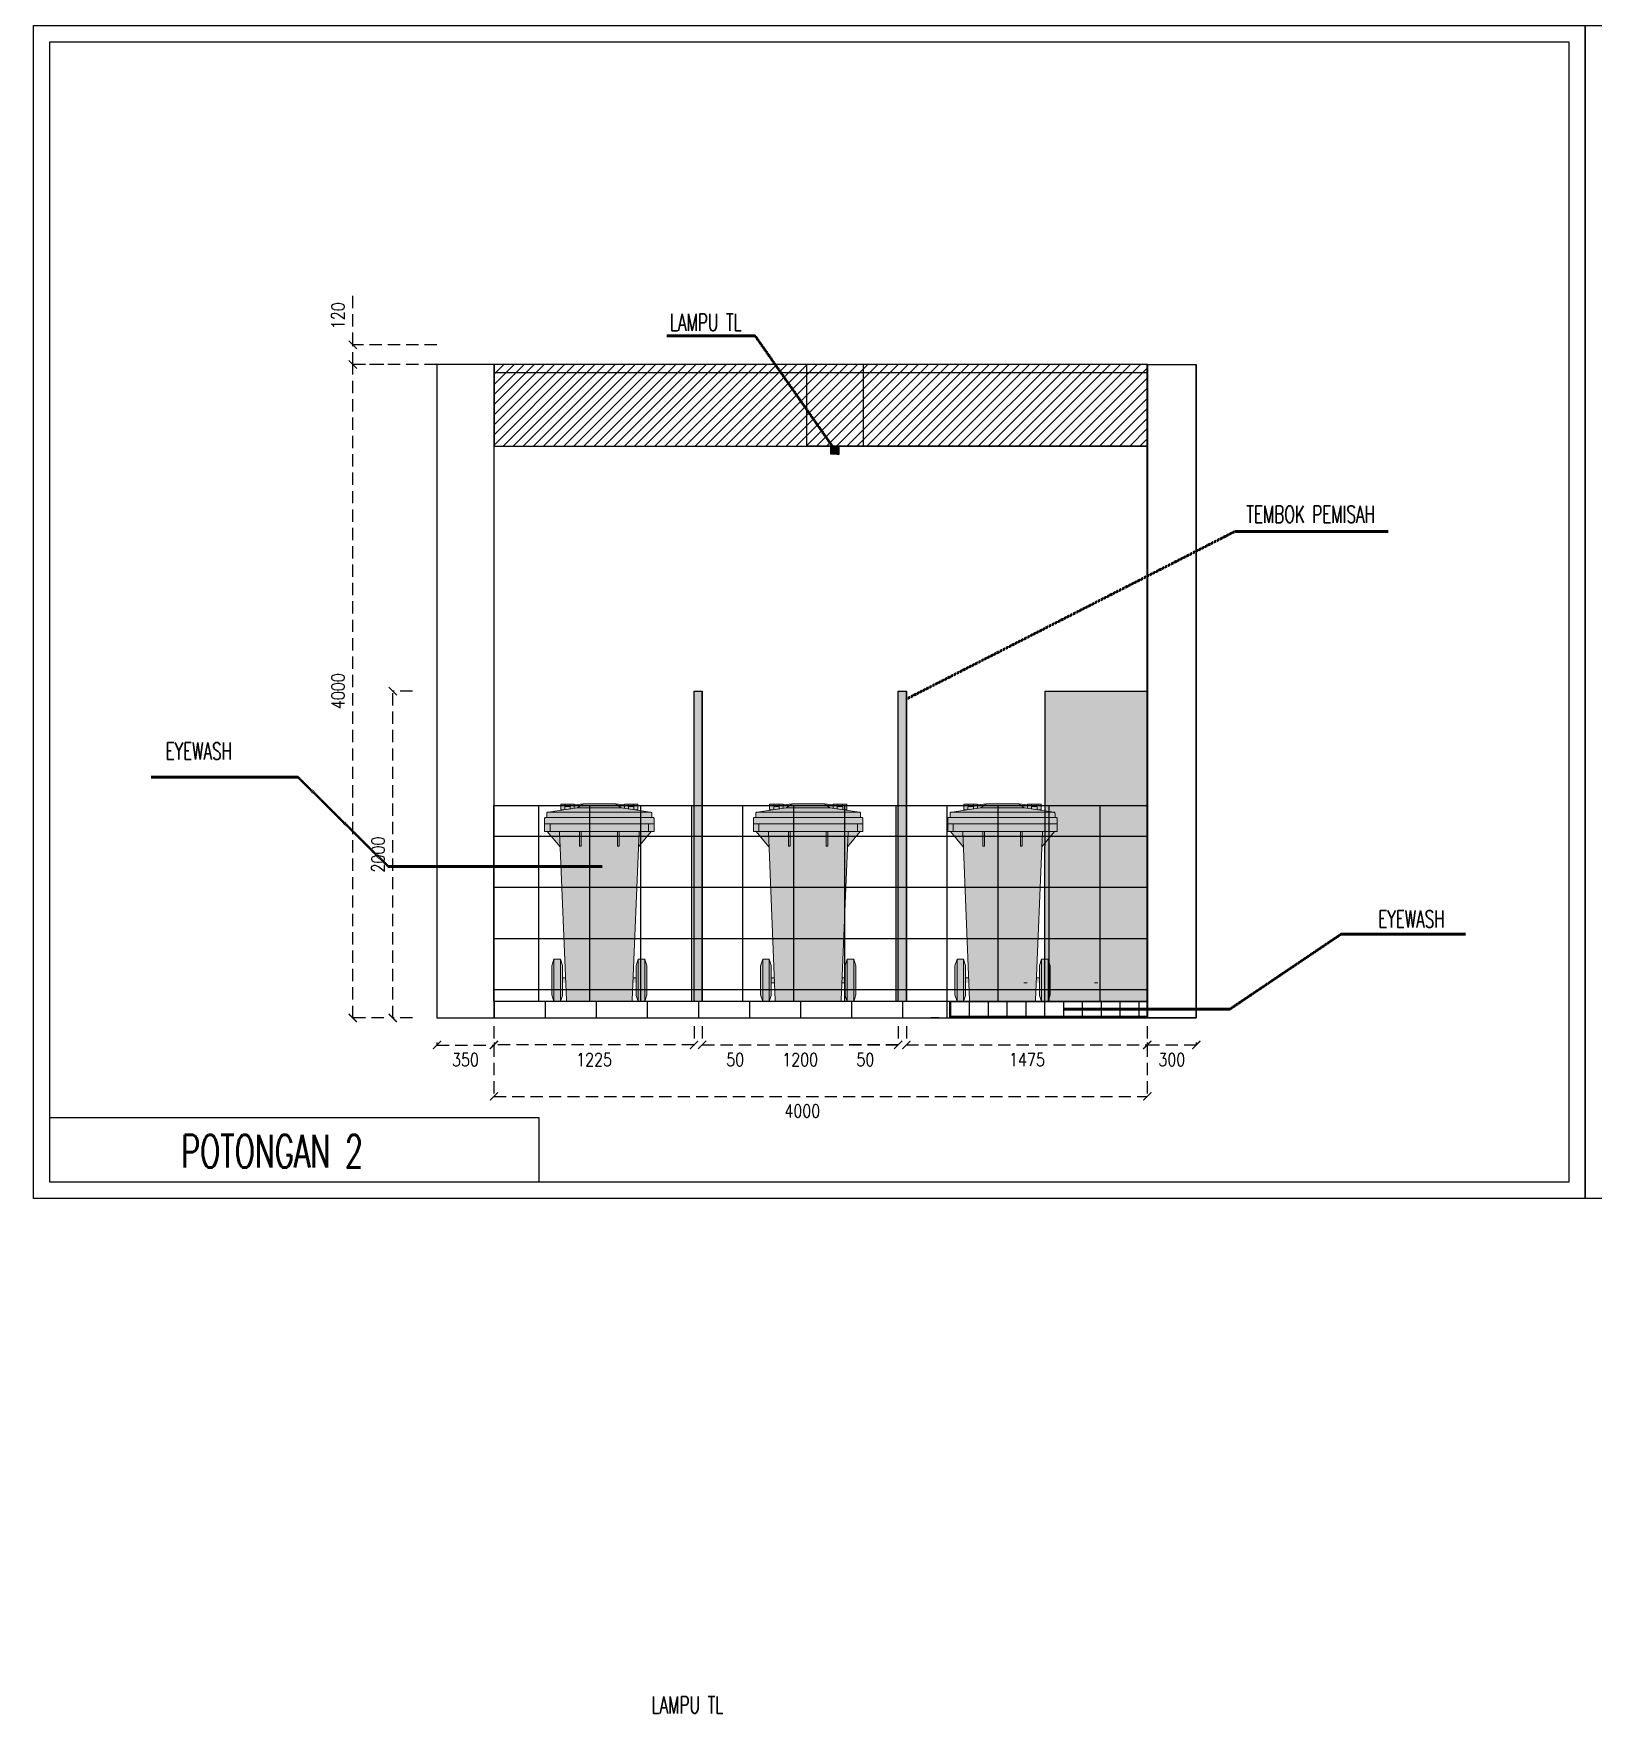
# Model space of a CAD drawing. Header units: inches. Extents: x -12025 to 97113, y -19657 to 37367.
# Drawn here: x 1262 to 10811, y -2008 to 8274 of the extents above; entities that cross this region are included whole.
import ezdxf
from ezdxf.enums import TextEntityAlignment as Align

# ---------------------------------------------------------------- set-up
doc = ezdxf.new("R2010")
doc.units = ezdxf.units.IN
doc.header["$MEASUREMENT"] = 0
doc.linetypes.add('( Hidden )', pattern=[0.375, 0.25, -0.125])
doc.layers.add('001_Dark_1 10', color=7, linetype='Continuous', lineweight=0)
doc.layers.add('Notes', color=50, linetype='( Hidden )', lineweight=60)
doc.layers.add('dwgmodels.com_hatch', color=250, linetype='Continuous')
doc.styles.add('dD-RS', font='romans.shx', dxfattribs={"width": 0.8})
doc.styles.get("Standard").update_dxf_attribs({"font": 'arial.ttf'})
doc.dimstyles.new('Dimm', dxfattribs={"dimtxt": 0.1205, "dimasz": 0.1775, "dimexe": 0.18, "dimexo": 0.0625, "dimgap": 0.09, "dimtad": 2, "dimdec": 0, "dimzin": 0, "dimdsep": 46, "dimtxsty": 'Standard', "dimblk": 'ARCHTICK', "dimcen": 0.09, "dimdle": 0.1, "dimclrd": 1, "dimclre": 1, "dimclrt": 1, "dimadec": 0, "dimazin": 0, "dimtfac": 1, "dimtdec": 0, "dimtofl": 0, "dimtmove": 0, "dimatfit": 3, "dimldrblk": 'DOT', "dimfxl": 1, "dimtolj": 1, "dimtzin": 0, "dimarcsym": 0})

# ---------------------------------------------------------------- blocks, each defined once
blk = doc.blocks.new('_ArchTick')
at = {"color": 0, "linetype": 'ByBlock', "const_width": 0.15}
blk.add_lwpolyline([(-0.5, -0.5), (0.5, 0.5)], dxfattribs=at)
blk = doc.blocks.new('*D7')
at = {"color": 1, "linetype": '( Hidden )', "lineweight": -2, "ltscale": 300, "transparency": 16777216}
for p, q in [((4080, 2199), (4080, 1769)), ((8080, 2199), (8080, 1769)), ((4080, 1769), (8080, 1769))]:
    blk.add_line(p, q, dxfattribs=at)
at = {"layer": 'Defpoints', "color": 0, "linetype": '( Hidden )', "ltscale": 300, "transparency": 16777216}
for p in [(4080, 2349), (8080, 2349), (8080, 1769)]:
    blk.add_point(p, dxfattribs=at)
at = {"color": 1, "linetype": '( Hidden )', "lineweight": -2, "ltscale": 300, "transparency": 16777216, "xscale": 50, "yscale": 50, "zscale": 50, "rotation": 180}
blk.add_blockref('_ArchTick', (4080, 1769), dxfattribs=at)
at = {"color": 1, "linetype": '( Hidden )', "lineweight": -2, "ltscale": 300, "transparency": 16777216, "xscale": 50, "yscale": 50, "zscale": 50}
blk.add_blockref('_ArchTick', (8080, 1769), dxfattribs=at)
at = {"color": 1, "linetype": '( Hidden )', "ltscale": 300, "transparency": 16777216, "insert": (5968, 1679), "char_height": 80, "attachment_point": 5, "style": 'dD-RS'}
blk.add_mtext('\\A1;4000', dxfattribs=at)
blk = doc.blocks.new('_Dot')
at = {"color": 0, "linetype": 'ByBlock', "lineweight": -2}
blk.add_line((-0.5, 0), (-1, 0), dxfattribs=at)
at = {"color": 0, "linetype": 'ByBlock', "const_width": 0.5}
blk.add_lwpolyline([(-0.25, 0, 1), (0.25, 0, 1)], format="xyb", close=True, dxfattribs=at)
blk = doc.blocks.new('*D8')
at = {"color": 1, "linetype": '( Hidden )', "lineweight": -2, "ltscale": 300, "transparency": 16777216}
for p, q in [((3731, 2099), (3731, 2083)), ((3731, 2083), (4081, 2083)), ((4081, 2099), (4081, 2083))]:
    blk.add_line(p, q, dxfattribs=at)
at = {"layer": 'Defpoints', "color": 0, "linetype": '( Hidden )', "ltscale": 300, "transparency": 16777216}
for p in [(3731, 2249), (4081, 2249), (4081, 2083)]:
    blk.add_point(p, dxfattribs=at)
at = {"color": 1, "linetype": '( Hidden )', "lineweight": -2, "ltscale": 300, "transparency": 16777216, "xscale": 50, "yscale": 50, "zscale": 50, "rotation": 180}
blk.add_blockref('_ArchTick', (3731, 2083), dxfattribs=at)
at = {"color": 1, "linetype": '( Hidden )', "lineweight": -2, "ltscale": 300, "transparency": 16777216, "xscale": 50, "yscale": 50, "zscale": 50}
blk.add_blockref('_ArchTick', (4081, 2083), dxfattribs=at)
at = {"color": 1, "linetype": '( Hidden )', "ltscale": 300, "transparency": 16777216, "insert": (3906, 1993), "char_height": 80, "attachment_point": 5, "style": 'dD-RS'}
blk.add_mtext('\\A1;350', dxfattribs=at)
blk = doc.blocks.new('*D9')
at = {"color": 1, "linetype": '( Hidden )', "lineweight": -2, "ltscale": 300, "transparency": 16777216}
for p, q in [((4080, 2199), (4080, 2083)), ((5305, 2199), (5305, 2083)), ((5305, 2084), (4080, 2084))]:
    blk.add_line(p, q, dxfattribs=at)
at = {"layer": 'Defpoints', "color": 0, "linetype": '( Hidden )', "ltscale": 300, "transparency": 16777216}
for p in [(4080, 2349), (5305, 2349), (4080, 2084)]:
    blk.add_point(p, dxfattribs=at)
at = {"color": 1, "linetype": '( Hidden )', "lineweight": -2, "ltscale": 300, "transparency": 16777216, "xscale": 50, "yscale": 50, "zscale": 50, "rotation": 180}
blk.add_blockref('_ArchTick', (4080, 2084), dxfattribs=at)
at = {"color": 1, "linetype": '( Hidden )', "lineweight": -2, "ltscale": 300, "transparency": 16777216, "xscale": 50, "yscale": 50, "zscale": 50}
blk.add_blockref('_ArchTick', (5305, 2084), dxfattribs=at)
at = {"color": 1, "linetype": '( Hidden )', "ltscale": 300, "transparency": 16777216, "insert": (4693, 1994), "char_height": 80, "attachment_point": 5, "style": 'dD-RS'}
blk.add_mtext('\\A1;1225', dxfattribs=at)
blk = doc.blocks.new('*D10')
at = {"color": 1, "linetype": '( Hidden )', "lineweight": -2, "ltscale": 300, "transparency": 16777216}
for p, q in [((5355, 2199), (5355, 2084)), ((6555, 2199), (6555, 2084)), ((5355, 2084), (6555, 2084))]:
    blk.add_line(p, q, dxfattribs=at)
at = {"layer": 'Defpoints', "color": 0, "linetype": '( Hidden )', "ltscale": 300, "transparency": 16777216}
for p in [(5355, 2349), (6555, 2349), (6555, 2084)]:
    blk.add_point(p, dxfattribs=at)
at = {"color": 1, "linetype": '( Hidden )', "lineweight": -2, "ltscale": 300, "transparency": 16777216, "xscale": 50, "yscale": 50, "zscale": 50, "rotation": 180}
blk.add_blockref('_ArchTick', (5355, 2084), dxfattribs=at)
at = {"color": 1, "linetype": '( Hidden )', "lineweight": -2, "ltscale": 300, "transparency": 16777216, "xscale": 50, "yscale": 50, "zscale": 50}
blk.add_blockref('_ArchTick', (6555, 2084), dxfattribs=at)
at = {"color": 1, "linetype": '( Hidden )', "ltscale": 300, "transparency": 16777216, "insert": (5955, 1994), "char_height": 80, "attachment_point": 5, "style": 'dD-RS'}
blk.add_mtext('\\A1;1200', dxfattribs=at)
blk = doc.blocks.new('*D11')
at = {"color": 1, "linetype": '( Hidden )', "lineweight": -2, "ltscale": 300, "transparency": 16777216}
for p, q in [((5305, 2199), (5305, 2084)), ((5355, 2199), (5355, 2084)), ((5305, 2084), (5255, 2084)), ((5355, 2084), (5659, 2084))]:
    blk.add_line(p, q, dxfattribs=at)
at = {"layer": 'Defpoints', "color": 0, "linetype": '( Hidden )', "ltscale": 300, "transparency": 16777216}
for p in [(5305, 2349), (5355, 2349), (5355, 2084)]:
    blk.add_point(p, dxfattribs=at)
at = {"color": 1, "linetype": '( Hidden )', "lineweight": -2, "ltscale": 300, "transparency": 16777216, "xscale": 50, "yscale": 50, "zscale": 50}
blk.add_blockref('_ArchTick', (5305, 2084), dxfattribs=at)
at = {"color": 1, "linetype": '( Hidden )', "lineweight": -2, "ltscale": 300, "transparency": 16777216, "xscale": 50, "yscale": 50, "zscale": 50, "rotation": 180}
blk.add_blockref('_ArchTick', (5355, 2084), dxfattribs=at)
at = {"color": 1, "linetype": '( Hidden )', "ltscale": 300, "transparency": 16777216, "insert": (5557, 1994), "char_height": 80, "attachment_point": 5, "style": 'dD-RS'}
blk.add_mtext('\\A1;50', dxfattribs=at)
blk = doc.blocks.new('*D12')
at = {"color": 1, "linetype": '( Hidden )', "lineweight": -2, "ltscale": 300, "transparency": 16777216}
for p, q in [((6555, 2199), (6555, 2084)), ((6605, 2199), (6605, 2084)), ((6555, 2084), (6252, 2084)), ((6605, 2084), (6655, 2084))]:
    blk.add_line(p, q, dxfattribs=at)
at = {"layer": 'Defpoints', "color": 0, "linetype": '( Hidden )', "ltscale": 300, "transparency": 16777216}
for p in [(6555, 2349), (6605, 2349), (6555, 2084)]:
    blk.add_point(p, dxfattribs=at)
at = {"color": 1, "linetype": '( Hidden )', "lineweight": -2, "ltscale": 300, "transparency": 16777216, "xscale": 50, "yscale": 50, "zscale": 50}
blk.add_blockref('_ArchTick', (6555, 2084), dxfattribs=at)
at = {"color": 1, "linetype": '( Hidden )', "lineweight": -2, "ltscale": 300, "transparency": 16777216, "xscale": 50, "yscale": 50, "zscale": 50, "rotation": 180}
blk.add_blockref('_ArchTick', (6605, 2084), dxfattribs=at)
at = {"color": 1, "linetype": '( Hidden )', "ltscale": 300, "transparency": 16777216, "insert": (6354, 1994), "char_height": 80, "attachment_point": 5, "style": 'dD-RS'}
blk.add_mtext('\\A1;50', dxfattribs=at)
blk = doc.blocks.new('*D13')
at = {"color": 1, "linetype": '( Hidden )', "lineweight": -2, "ltscale": 300, "transparency": 16777216}
for p, q in [((6605, 2199), (6605, 2084)), ((8080, 2199), (8080, 2084)), ((6605, 2084), (8080, 2084))]:
    blk.add_line(p, q, dxfattribs=at)
at = {"layer": 'Defpoints', "color": 0, "linetype": '( Hidden )', "ltscale": 300, "transparency": 16777216}
for p in [(6605, 2349), (8080, 2349), (8080, 2084)]:
    blk.add_point(p, dxfattribs=at)
at = {"color": 1, "linetype": '( Hidden )', "lineweight": -2, "ltscale": 300, "transparency": 16777216, "xscale": 50, "yscale": 50, "zscale": 50, "rotation": 180}
blk.add_blockref('_ArchTick', (6605, 2084), dxfattribs=at)
at = {"color": 1, "linetype": '( Hidden )', "lineweight": -2, "ltscale": 300, "transparency": 16777216, "xscale": 50, "yscale": 50, "zscale": 50}
blk.add_blockref('_ArchTick', (8080, 2084), dxfattribs=at)
at = {"color": 1, "linetype": '( Hidden )', "ltscale": 300, "transparency": 16777216, "insert": (7343, 1994), "char_height": 80, "attachment_point": 5, "style": 'dD-RS'}
blk.add_mtext('\\A1;1475', dxfattribs=at)
blk = doc.blocks.new('*D14')
at = {"color": 1, "linetype": '( Hidden )', "lineweight": -2, "ltscale": 300, "transparency": 16777216}
for p, q in [((8080, 2099), (8080, 2084)), ((8080, 2084), (8380, 2084)), ((8380, 2099), (8380, 2084))]:
    blk.add_line(p, q, dxfattribs=at)
at = {"layer": 'Defpoints', "color": 0, "linetype": '( Hidden )', "ltscale": 300, "transparency": 16777216}
for p in [(8080, 2249), (8380, 2249), (8380, 2084)]:
    blk.add_point(p, dxfattribs=at)
at = {"color": 1, "linetype": '( Hidden )', "lineweight": -2, "ltscale": 300, "transparency": 16777216, "xscale": 50, "yscale": 50, "zscale": 50, "rotation": 180}
blk.add_blockref('_ArchTick', (8080, 2084), dxfattribs=at)
at = {"color": 1, "linetype": '( Hidden )', "lineweight": -2, "ltscale": 300, "transparency": 16777216, "xscale": 50, "yscale": 50, "zscale": 50}
blk.add_blockref('_ArchTick', (8380, 2084), dxfattribs=at)
at = {"color": 1, "linetype": '( Hidden )', "ltscale": 300, "transparency": 16777216, "insert": (8230, 1994), "char_height": 80, "attachment_point": 5, "style": 'dD-RS'}
blk.add_mtext('\\A1;300', dxfattribs=at)
blk = doc.blocks.new('*D15')
at = {"color": 1, "linetype": '( Hidden )', "lineweight": -2, "ltscale": 300, "transparency": 16777216}
for p, q in [((3406, 6249), (3216, 6249)), ((3216, 2249), (3216, 6249)), ((3406, 2249), (3216, 2249))]:
    blk.add_line(p, q, dxfattribs=at)
at = {"layer": 'Defpoints', "color": 0, "linetype": '( Hidden )', "ltscale": 300, "transparency": 16777216}
for p in [(3216, 6249), (3556, 6249), (3556, 2249)]:
    blk.add_point(p, dxfattribs=at)
at = {"color": 1, "linetype": '( Hidden )', "lineweight": -2, "ltscale": 300, "transparency": 16777216, "xscale": 50, "yscale": 50, "zscale": 50}
for p, rotation in [((3216, 6249), 90), ((3216, 2249), 270)]:
    blk.add_blockref('_ArchTick', p, dxfattribs=dict(at, rotation=rotation))
at = {"color": 1, "linetype": '( Hidden )', "ltscale": 300, "transparency": 16777216, "insert": (3126, 4249), "char_height": 80, "attachment_point": 5, "rotation": 90, "style": 'dD-RS'}
blk.add_mtext('\\A1;4000', dxfattribs=at)
blk = doc.blocks.new('*D60')
at = {"color": 1, "linetype": '( Hidden )', "lineweight": -2, "ltscale": 300, "transparency": 16777216}
for p, q in [((3216, 6369), (3216, 6675)), ((3731, 6369), (3216, 6369)), ((3216, 6249), (3216, 6369)), ((3731, 6249), (3216, 6249))]:
    blk.add_line(p, q, dxfattribs=at)
at = {"layer": 'Defpoints', "color": 0, "linetype": '( Hidden )', "ltscale": 300, "transparency": 16777216}
for p in [(3216, 6369), (3731, 6369), (3731, 6249)]:
    blk.add_point(p, dxfattribs=at)
at = {"color": 1, "linetype": '( Hidden )', "lineweight": -2, "ltscale": 300, "transparency": 16777216, "xscale": 50, "yscale": 50, "zscale": 50}
for p, rotation in [((3216, 6369), 90), ((3216, 6249), 270)]:
    blk.add_blockref('_ArchTick', p, dxfattribs=dict(at, rotation=rotation))
at = {"color": 1, "linetype": '( Hidden )', "ltscale": 300, "transparency": 16777216, "insert": (3126, 6547), "char_height": 80, "attachment_point": 5, "rotation": 90, "style": 'dD-RS'}
blk.add_mtext('\\A1;120', dxfattribs=at)
blk = doc.blocks.new('*D61')
at = {"color": 1, "linetype": '( Hidden )', "lineweight": -2, "ltscale": 300, "transparency": 16777216}
for p, q in [((3581, 4249), (3461, 4249)), ((3461, 2249), (3461, 4249)), ((3581, 2249), (3461, 2249))]:
    blk.add_line(p, q, dxfattribs=at)
at = {"layer": 'Defpoints', "color": 0, "linetype": '( Hidden )', "ltscale": 300, "transparency": 16777216}
for p in [(3461, 4249), (3731, 4249), (3731, 2249)]:
    blk.add_point(p, dxfattribs=at)
at = {"color": 1, "linetype": '( Hidden )', "lineweight": -2, "ltscale": 300, "transparency": 16777216, "xscale": 50, "yscale": 50, "zscale": 50}
for p, rotation in [((3461, 4249), 90), ((3461, 2249), 270)]:
    blk.add_blockref('_ArchTick', p, dxfattribs=dict(at, rotation=rotation))
at = {"color": 1, "linetype": '( Hidden )', "ltscale": 300, "transparency": 16777216, "insert": (3371, 3249), "char_height": 80, "attachment_point": 5, "rotation": 90, "style": 'dD-RS'}
blk.add_mtext('\\A1;2000', dxfattribs=at)

msp = doc.modelspace()

# ---------------------------------------------------------------- hatches: boundary and pattern name
at = {"transparency": 33554531}
h = msp.add_hatch(dxfattribs=at)
h.set_pattern_fill('ANSI31', color=256, scale=350)
h.set_pattern_definition([(45, (-10859.007, 15750.358), (-30.93592, 30.93592), [])])
h.paths.add_polyline_path([(4080.8, 5749.3), (8080.8, 5749.3), (8080.8, 6249.3), (4080.8, 6249.3)])
at = {"true_color": 0x939598}
h = msp.add_hatch(dxfattribs=at)
h.set_pattern_fill('ANSI31', color=252)
h.set_pattern_definition([(45, (-24930.48999, 10859.09693), (-0.08838834765, 0.08838834765), [])])
h.paths.add_polyline_path([(6143, 5699.4), (6193, 5699.4), (6193, 5749.4), (6143, 5749.4)])
at = {"transparency": 33554687}
h = msp.add_hatch(color=256, dxfattribs=at)
h.dxf.hatch_style = 1
h.paths.add_polyline_path([(5305.3, 4249.3), (5355.3, 4249.3), (5355.3, 2349.3), (5305.3, 2349.3)])
h = msp.add_hatch(color=256, dxfattribs=at)
h.dxf.hatch_style = 1
h.paths.add_polyline_path([(6555.3, 4249.3), (6605.3, 4249.3), (6605.3, 2349.3), (6555.3, 2349.3)])
h = msp.add_hatch(color=256, dxfattribs=at)
h.dxf.hatch_style = 1
edge = h.paths.add_edge_path()
edge.add_line((7455.2, 4249.3), (8080.1, 4249.3))
edge.add_line((8080.1, 4249.3), (8080.1, 2349.3))
edge.add_line((8080.1, 2349.3), (7456.2, 2349.3))
edge.add_line((7456.2, 2349.3), (7455.2, 3322.3))
edge.add_line((7455.2, 3322.3), (7512, 3389.7))
edge.add_line((7512, 3389.7), (7528.6, 3389.7))
edge.add_line((7528.6, 3389.7), (7528.6, 3437))
edge.add_line((7528.6, 3437), (7528.6, 3469.1))
edge.add_arc((7522.2, 3469.1), 6.34, 0, 90)
edge.add_line((7522.2, 3475.5), (7514.9, 3475.5))
edge.add_line((7514.9, 3475.5), (7514.9, 3500.5))
edge.add_arc((7507, 3500.5), 7.93, 0, 73.8631)
edge.add_line((7509.2, 3508.1), (7455.2, 3515.8))
edge.add_line((7455.2, 3515.8), (7455.2, 4249.3))
h = msp.add_hatch(dxfattribs=at)
h.set_pattern_fill('ANSI37', color=256, scale=2500, angle=45)
h.set_pattern_definition([(90, (-15645.95, 9610.77), (-312.5, 0), []), (180, (-15645.95, 9610.77), (-3e-14, -312.5), [])])
h.paths.add_polyline_path([(4080.1, 3549.3), (4080.1, 2349.3), (8080.1, 2349.3), (8080.1, 3549.3)])
h = msp.add_hatch(color=256)
h.dxf.hatch_style = 1
h.paths.add_polyline_path([(7455.2, 3437), (7528.6, 3437), (7528.6, 3389.7), (7455.2, 3389.7)])
h.paths.add_polyline_path([(7455.2, 3389.7), (7512, 3389.7), (7455.2, 3322.3)])
h.paths.add_polyline_path([(7455.2, 3475.5), (7514.9, 3475.5), (7522.2, 3475.5, -0.4142136), (7528.6, 3469.1), (7528.6, 3437), (7455.2, 3437)])
h.paths.add_polyline_path([(7455.2, 3508.4), (7507, 3508.4, -0.4142136), (7514.9, 3500.5), (7514.9, 3475.5), (7455.2, 3475.5)])
h.paths.add_polyline_path([(7455.2, 3515.8), (7507, 3508.4), (7455.2, 3508.4)])
h = msp.add_hatch(dxfattribs=at)
h.set_pattern_fill('ANSI37', color=256, scale=2500, angle=45)
h.set_pattern_definition([(90, (-23104.05, 5372.4), (-312.5, 0), []), (180, (-23104.05, 5372.4), (-3e-14, -312.5), [])])
h.paths.add_polyline_path([(6855.1, 2349.3), (6855.1, 2249.3), (4080.8, 2249.3), (4080.8, 2349.3)])
at = {"true_color": 0x939598}
h = msp.add_hatch(dxfattribs=at)
h.set_pattern_fill('ANSI37', color=252, scale=922.470377, angle=135)
h.set_pattern_definition([(180, (-23104.05, 5372.41), (-7e-15, -115.3088), []), (270, (-23104.05, 5372.41), (115.3088, -1e-14), [])])
h.paths.add_polyline_path([(8080.1, 2349.3), (8080.1, 2249.3), (6870.9, 2249.3), (6870.9, 2349.3)])
at = {"layer": 'dwgmodels.com_hatch'}
h = msp.add_hatch(color=82, dxfattribs=at)
h.dxf.hatch_style = 1
edge = h.paths.add_edge_path()
edge.add_line((4927.1, 2356.9), (4965.5, 3296.9))
edge.add_line((4965.5, 3296.9), (5043.6, 3389.7))
edge.add_line((5043.6, 3389.7), (5060.2, 3389.7))
edge.add_line((5060.2, 3389.7), (5060.2, 3437))
edge.add_line((5060.2, 3437), (5060.2, 3469.1))
edge.add_arc((5053.8, 3469.1), 6.34, 0, 90)
edge.add_line((5053.8, 3475.5), (5046.5, 3475.5))
edge.add_line((5046.5, 3475.5), (5046.5, 3500.5))
edge.add_arc((5038.6, 3500.5), 7.93, 0, 90)
edge.add_line((5038.6, 3508.4), (4944.3, 3521.8))
edge.add_line((4944.3, 3521.8), (4961.9, 3521.8))
edge.add_line((4961.9, 3521.8), (4961.9, 3553.7))
edge.add_arc((4958, 3553.7), 3.97, 0, 90)
edge.add_line((4958, 3557.6), (4882.8, 3557.6))
edge.add_arc((4882.8, 3553.7), 3.97, 90, 180)
edge.add_line((4878.8, 3553.7), (4824.2, 3559.1))
edge.add_line((4824.2, 3559.1), (4725.3, 3559.1))
edge.add_line((4725.3, 3559.1), (4626.5, 3559.1))
edge.add_line((4626.5, 3559.1), (4571.8, 3553.7))
edge.add_arc((4567.9, 3553.7), 3.97, 0, 90)
edge.add_line((4567.9, 3557.6), (4492.7, 3557.6))
edge.add_arc((4492.7, 3553.7), 3.97, 90, 180)
edge.add_line((4488.7, 3553.7), (4488.7, 3521.8))
edge.add_line((4488.7, 3521.8), (4506.4, 3521.8))
edge.add_line((4506.4, 3521.8), (4412, 3508.4))
edge.add_arc((4412, 3500.5), 7.93, 90, 180)
edge.add_line((4404.1, 3500.5), (4404.1, 3475.5))
edge.add_line((4404.1, 3475.5), (4396.8, 3475.5))
edge.add_arc((4396.8, 3469.1), 6.34, 90, 180)
edge.add_line((4390.4, 3469.1), (4390.4, 3437))
edge.add_line((4390.4, 3437), (4390.4, 3389.7))
edge.add_line((4390.4, 3389.7), (4407, 3389.7))
edge.add_line((4407, 3389.7), (4485.2, 3296.9))
edge.add_line((4485.2, 3296.9), (4523.5, 2356.9))
edge.add_arc((4531.4, 2357.2), 7.93, 182.33478, 270)
edge.add_line((4531.4, 2349.3), (4725.3, 2349.3))
edge.add_line((4725.3, 2349.3), (4919.2, 2349.3))
edge.add_arc((4919.2, 2357.2), 7.93, 270, 357.66522)
h = msp.add_hatch(color=82, dxfattribs=at)
h.dxf.hatch_style = 1
edge = h.paths.add_edge_path()
edge.add_line((6205.9, 2356.9), (6244.2, 3296.9))
edge.add_line((6244.2, 3296.9), (6322.4, 3389.7))
edge.add_line((6322.4, 3389.7), (6338.9, 3389.7))
edge.add_line((6338.9, 3389.7), (6338.9, 3437))
edge.add_line((6338.9, 3437), (6338.9, 3469.1))
edge.add_arc((6332.6, 3469.1), 6.34, 0, 90)
edge.add_line((6332.6, 3475.5), (6325.2, 3475.5))
edge.add_line((6325.2, 3475.5), (6325.2, 3500.5))
edge.add_arc((6317.3, 3500.5), 7.93, 0, 90)
edge.add_line((6317.3, 3508.4), (6223, 3521.8))
edge.add_line((6223, 3521.8), (6240.7, 3521.8))
edge.add_line((6240.7, 3521.8), (6240.7, 3553.7))
edge.add_arc((6236.7, 3553.7), 3.97, 0, 90)
edge.add_line((6236.7, 3557.6), (6161.5, 3557.6))
edge.add_arc((6161.5, 3553.7), 3.97, 90, 180)
edge.add_line((6157.5, 3553.7), (6102.9, 3559.1))
edge.add_line((6102.9, 3559.1), (6004, 3559.1))
edge.add_line((6004, 3559.1), (5905.2, 3559.1))
edge.add_line((5905.2, 3559.1), (5850.5, 3553.7))
edge.add_arc((5846.6, 3553.7), 3.97, 0, 90)
edge.add_line((5846.6, 3557.6), (5771.4, 3557.6))
edge.add_arc((5771.4, 3553.7), 3.97, 90, 180)
edge.add_line((5767.4, 3553.7), (5767.4, 3521.8))
edge.add_line((5767.4, 3521.8), (5785.1, 3521.8))
edge.add_line((5785.1, 3521.8), (5690.8, 3508.4))
edge.add_arc((5690.8, 3500.5), 7.93, 90, 180)
edge.add_line((5682.8, 3500.5), (5682.8, 3475.5))
edge.add_line((5682.8, 3475.5), (5675.5, 3475.5))
edge.add_arc((5675.5, 3469.1), 6.34, 90, 180)
edge.add_line((5669.2, 3469.1), (5669.2, 3437))
edge.add_line((5669.2, 3437), (5669.2, 3389.7))
edge.add_line((5669.2, 3389.7), (5685.7, 3389.7))
edge.add_line((5685.7, 3389.7), (5763.9, 3296.9))
edge.add_line((5763.9, 3296.9), (5802.2, 2356.9))
edge.add_arc((5810.1, 2357.2), 7.93, 182.33478, 270)
edge.add_line((5810.1, 2349.3), (6004, 2349.3))
edge.add_line((6004, 2349.3), (6197.9, 2349.3))
edge.add_arc((6197.9, 2357.2), 7.93, 270, 357.66522)
h = msp.add_hatch(color=82, dxfattribs=at)
h.dxf.hatch_style = 1
edge = h.paths.add_edge_path()
edge.add_line((7455.2, 3515.8), (7455.2, 3322.3))
edge.add_line((7455.2, 3322.3), (7433.9, 3296.9))
edge.add_line((7433.9, 3296.9), (7395.5, 2356.9))
edge.add_arc((7387.6, 2357.2), 7.93, 270, 357.66522, ccw=False)
edge.add_line((7387.6, 2349.3), (6999.8, 2349.3))
edge.add_arc((6999.8, 2357.2), 7.93, 182.33478, 270, ccw=False)
edge.add_line((6991.9, 2356.9), (6953.6, 3296.9))
edge.add_line((6953.6, 3296.9), (6875.4, 3389.7))
edge.add_line((6875.4, 3389.7), (6858.8, 3389.7))
edge.add_line((6858.8, 3389.7), (6858.8, 3469.1))
edge.add_arc((6865.2, 3469.1), 6.34, 450, 540, ccw=False)
edge.add_line((6865.2, 3475.5), (6872.5, 3475.5))
edge.add_line((6872.5, 3475.5), (6872.5, 3500.5))
edge.add_arc((6880.4, 3500.5), 7.93, 90, 180, ccw=False)
edge.add_line((6880.4, 3508.4), (6974.8, 3521.8))
edge.add_line((6974.8, 3521.8), (6957.1, 3521.8))
edge.add_line((6957.1, 3521.8), (6957.1, 3553.7))
edge.add_arc((6961.1, 3553.7), 3.97, 90, 180, ccw=False)
edge.add_line((6961.1, 3557.6), (7036.3, 3557.6))
edge.add_arc((7036.3, 3553.7), 3.97, 360, 450, ccw=False)
edge.add_line((7040.2, 3553.7), (7094.9, 3559.1))
edge.add_line((7094.9, 3559.1), (7292.6, 3559.1))
edge.add_line((7292.6, 3559.1), (7347.2, 3553.7))
edge.add_arc((7351.2, 3553.7), 3.97, 90, 180, ccw=False)
edge.add_line((7351.2, 3557.6), (7426.4, 3557.6))
edge.add_arc((7426.4, 3553.7), 3.97, 360, 450, ccw=False)
edge.add_line((7430.3, 3553.7), (7430.3, 3521.8))
edge.add_line((7430.3, 3521.8), (7412.7, 3521.8))
edge.add_line((7412.7, 3521.8), (7455.2, 3515.8))
at = {"layer": 'dwgmodels.com_hatch', "true_color": 0x333838}
h = msp.add_hatch(color=250, dxfattribs=at)
h.dxf.hatch_style = 1
h.paths.add_polyline_path([(4963.8, 2608.5), (4951.2, 2570.9), (4951.2, 2494.3), (4932.8, 2495.1), (4931.5, 2464.6), (4951.2, 2464.6), (4951.2, 2387.1), (4963.8, 2350), (5003.7, 2350), (5016.7, 2389.4), (5016.7, 2568.6), (5003.7, 2608.5)])
h.paths.add_polyline_path([(4486.9, 2608.5), (4499.4, 2570.9), (4499.4, 2494.3), (4517.8, 2495.1), (4519.1, 2464.6), (4499.4, 2464.6), (4499.4, 2387.1), (4486.9, 2350), (4446.9, 2350), (4433.9, 2389.4), (4433.9, 2568.6), (4446.9, 2608.5)])
h = msp.add_hatch(color=250, dxfattribs=at)
h.dxf.hatch_style = 1
h.paths.add_polyline_path([(6242.5, 2608.5), (6229.9, 2570.9), (6229.9, 2494.3), (6211.5, 2495.1), (6210.3, 2464.6), (6229.9, 2464.6), (6229.9, 2387.1), (6242.5, 2350), (6282.4, 2350), (6295.4, 2389.4), (6295.4, 2568.6), (6282.4, 2608.5)])
h.paths.add_polyline_path([(5765.6, 2608.5), (5778.1, 2570.9), (5778.1, 2494.3), (5796.6, 2495.1), (5797.8, 2464.6), (5778.1, 2464.6), (5778.1, 2387.1), (5765.6, 2350), (5725.6, 2350), (5712.6, 2389.4), (5712.6, 2568.6), (5725.6, 2608.5)])
h = msp.add_hatch(color=250, dxfattribs=at)
h.dxf.hatch_style = 1
h.paths.add_polyline_path([(7432.2, 2608.5), (7419.6, 2570.9), (7419.6, 2494.3), (7401.2, 2495.1), (7399.9, 2464.6), (7419.6, 2464.6), (7419.6, 2387.1), (7432.2, 2350), (7472.1, 2350), (7485.1, 2389.4), (7485.1, 2568.6), (7472.1, 2608.5)])
h.paths.add_polyline_path([(6955.3, 2608.5), (6967.8, 2570.9), (6967.8, 2494.3), (6986.2, 2495.1), (6987.5, 2464.6), (6967.8, 2464.6), (6967.8, 2387.1), (6955.3, 2350), (6915.3, 2350), (6902.3, 2389.4), (6902.3, 2568.6), (6915.3, 2608.5)])

# ---------------------------------------------------------------- linework, layer by layer
for p, q in [((8080, 6249.3), (3730.8, 6249.3)), ((8080.8, 6249.3), (8080.8, 2249.3)), ((8380.1, 2249.3), (8380.1, 6249.3)), ((5305.3, 2349.3), (5305.3, 4249.3)), ((5355.3, 2349.3), (5355.3, 4249.3)), ((6555.3, 2349.3), (6555.3, 4249.3)), ((6605.3, 2349.3), (6605.3, 4249.3)), ((3791.3, 2249.3), (8380.1, 2249.3))]:
    msp.add_line(p, q)
for points in [[(10760.9, 1143.2), (1262, 1143.2), (1262, 8324), (10760.9, 8324)], [(20259.8, 1143.2), (10760.9, 1143.2), (10760.9, 8324), (20259.8, 8324)], [(10660.9, 1243.2), (1362, 1243.2), (1362, 8224), (10660.9, 8224)], [(3730.8, 2249.3), (4080.8, 2249.3), (4080.8, 6249.3), (3730.8, 6249.3)], [(5992.8, 5749.3), (6342.4, 5749.3), (6342.4, 6249.3), (5992.8, 6249.3)], [(6342.8, 5749.3), (5992.8, 5749.3), (5992.8, 5749.3), (6342.8, 5749.3)]]:
    msp.add_lwpolyline(points, close=True)
for points in [[(4080.8, 6249.3), (4080.8, 5749.3), (8080.1, 5749.3), (8080.1, 6249.3), (4080.8, 6249.3)], [(4080.8, 6249.3), (4080.8, 5749.3), (8080.8, 5749.3), (8080.8, 6249.3), (4080.8, 6249.3)], [(4080.8, 6249.3), (4080.8, 6199.3), (4080.8, 6249.3)], [(4080.8, 6249.3), (4080.8, 6199.3), (8080.8, 6199.3), (8080.8, 6249.3), (4080.8, 6249.3)], [(8080, 6249.3), (6342, 6249.3), (6342, 6249.3)], [(8380.1, 2249.3), (8080.1, 2249.3), (8080.1, 6249.3), (8380.1, 6249.3), (8380.1, 2249.3), (8080.1, 2249.3)], [(8380.1, 2249.3), (8380.1, 6249.3)], [(6342.8, 5749.3), (5992.8, 5749.3)], [(6143, 5699.3), (6143, 5749.3)], [(6193, 5749.3), (6143, 5749.3)], [(6193, 5699.3), (6143, 5699.3)], [(6193, 5699.3), (6193, 5749.3)], [(8080.8, 5749.3), (6342.8, 5749.3)], [(5305.3, 2349.3), (5305.3, 4249.3), (5355.3, 4249.3), (5355.3, 2349.3)], [(6555.3, 2349.3), (6555.3, 4249.3), (6605.3, 4249.3), (6605.3, 2349.3)], [(7452.1, 2350), (7455.2, 4249.3), (8080.1, 4249.3), (8080.1, 2349.3), (7455.2, 2349.3)], [(4080.1, 3549.3), (8080.1, 3549.3), (8080.1, 2349.3), (4080.1, 2349.3), (4080.1, 3549.3)], [(4580.1, 2249.3), (6855.1, 2249.3), (6855.1, 2349.3), (4080.8, 2349.3), (4080.8, 2249.3)], [(8230.1, 2249.3), (6870.9, 2249.3), (6870.9, 2349.3), (8080.1, 2349.3)], [(6805.1, 2249.3), (6755.1, 2249.3)], [(6805.1, 2249.3), (6755.1, 2249.3)], [(8080.1, 2249.3), (7455.1, 2249.3)]]:
    msp.add_lwpolyline(points)
at = {"layer": '001_Dark_1 10'}
for points in [[(4725.3, 3437), (4390.4, 3437), (4390.4, 3469.1, -0.4142136), (4396.8, 3475.5), (4725.3, 3475.5), (4404.1, 3475.5), (4404.1, 3500.5, -0.4142136), (4412, 3508.4), (4725.3, 3508.4), (5038.6, 3508.4, -0.4142136), (5046.5, 3500.5), (5046.5, 3475.5), (4725.3, 3475.5), (5053.8, 3475.5, -0.4142136), (5060.2, 3469.1), (5060.2, 3437), (4725.3, 3437), (5060.2, 3437), (5060.2, 3389.7), (4725.3, 3389.7), (4390.4, 3389.7), (4390.4, 3437)], [(6004, 3437), (5669.2, 3437), (5669.2, 3469.1, -0.4142136), (5675.5, 3475.5), (6004, 3475.5), (5682.8, 3475.5), (5682.8, 3500.5, -0.4142136), (5690.8, 3508.4), (6004, 3508.4), (6317.3, 3508.4, -0.4142136), (6325.2, 3500.5), (6325.2, 3475.5), (6004, 3475.5), (6332.6, 3475.5, -0.4142136), (6338.9, 3469.1), (6338.9, 3437), (6004, 3437), (6338.9, 3437), (6338.9, 3389.7), (6004, 3389.7), (5669.2, 3389.7), (5669.2, 3437)], [(7193.7, 3437), (6858.8, 3437), (6858.8, 3469.1, -0.4142136), (6865.2, 3475.5), (7193.7, 3475.5), (6872.5, 3475.5), (6872.5, 3500.5, -0.4142136), (6880.4, 3508.4), (7193.7, 3508.4), (7507, 3508.4, -0.4142136), (7514.9, 3500.5), (7514.9, 3475.5), (7193.7, 3475.5), (7522.2, 3475.5, -0.4142136), (7528.6, 3469.1), (7528.6, 3437), (7193.7, 3437), (7528.6, 3437), (7528.6, 3389.7), (7193.7, 3389.7), (6858.8, 3389.7), (6858.8, 3437)]]:
    msp.add_lwpolyline(points, format="xyb", close=True, dxfattribs=at)
for points in [[(5038.6, 3508.4), (4858.2, 3534), (4725.3, 3534), (4592.4, 3534), (4412, 3508.4)], [(4514.3, 3557.6), (4513.9, 3522.9)], [(4547.5, 3542.6), (4514.1, 3543)], [(4547.8, 3557.6), (4547.2, 3527.6)], [(4571.8, 3553.7), (4626.5, 3559.1)], [(4858.2, 3534), (4824.2, 3559.1), (4725.3, 3559.1), (4626.5, 3559.1), (4592.4, 3534)], [(4878.8, 3553.7), (4824.2, 3559.1)], [(4902.8, 3557.6), (4903.4, 3527.6)], [(4903.1, 3542.6), (4936.5, 3543)], [(4936.3, 3557.6), (4936.7, 3522.9)], [(6317.3, 3508.4), (6136.9, 3534), (6004, 3534), (5871.1, 3534), (5690.8, 3508.4)], [(5793, 3557.6), (5792.7, 3522.9)], [(5826.2, 3542.6), (5792.9, 3543)], [(5826.5, 3557.6), (5825.9, 3527.6)], [(5850.5, 3553.7), (5905.2, 3559.1)], [(6136.9, 3534), (6102.9, 3559.1), (6004, 3559.1), (5905.2, 3559.1), (5871.1, 3534)], [(6157.5, 3553.7), (6102.9, 3559.1)], [(6181.5, 3557.6), (6182.2, 3527.6)], [(6181.9, 3542.6), (6215.2, 3543)], [(6215, 3557.6), (6215.4, 3522.9)], [(7507, 3508.4), (7326.6, 3534), (7193.7, 3534), (7060.8, 3534), (6880.4, 3508.4)], [(6982.7, 3557.6), (6982.3, 3522.9)], [(7015.9, 3542.6), (6982.5, 3543)], [(7016.2, 3557.6), (7015.6, 3527.6)], [(7040.2, 3553.7), (7094.9, 3559.1)], [(7326.6, 3534), (7292.6, 3559.1), (7193.7, 3559.1), (7094.9, 3559.1), (7060.8, 3534)], [(7347.2, 3553.7), (7292.6, 3559.1)], [(7371.2, 3557.6), (7371.8, 3527.6)], [(7371.5, 3542.6), (7404.9, 3543)], [(7404.7, 3557.6), (7405.1, 3522.9)], [(4423.8, 3437), (4423.8, 3389.7)], [(5026.8, 3437), (5026.8, 3389.7)], [(5702.5, 3437), (5702.5, 3389.7)], [(6305.5, 3437), (6305.5, 3389.7)], [(6892.2, 3437), (6892.2, 3389.7)], [(4485.2, 3296.9), (4407, 3389.7)], [(4604.7, 3389.7), (4604.7, 3299.7), (4614.9, 3299.7), (4614.9, 3389.7)], [(4846, 3389.7), (4846, 3299.7), (4835.7, 3299.7), (4835.7, 3389.7)], [(4965.5, 3296.9), (5043.6, 3389.7)], [(5763.9, 3296.9), (5685.7, 3389.7)], [(5883.4, 3389.7), (5883.4, 3299.7), (5893.7, 3299.7), (5893.7, 3389.7)], [(6124.7, 3389.7), (6124.7, 3299.7), (6114.4, 3299.7), (6114.4, 3389.7)], [(6244.2, 3296.9), (6322.4, 3389.7)], [(6953.6, 3296.9), (6875.4, 3389.7)], [(7073.1, 3389.7), (7073.1, 3299.7), (7083.3, 3299.7), (7083.3, 3389.7)], [(7314.4, 3389.7), (7314.4, 3299.7), (7304.1, 3299.7), (7304.1, 3389.7)], [(7433.9, 3296.9), (7512, 3389.7)], [(4446.9, 2350), (4433.9, 2389.4), (4433.9, 2568.6), (4446.9, 2608.5)], [(4486.9, 2350), (4499.4, 2387.1), (4499.4, 2570.9), (4486.9, 2608.5)], [(4963.8, 2350), (4951.2, 2387.1), (4951.2, 2570.9), (4963.8, 2608.5)], [(5003.7, 2350), (5016.7, 2389.4), (5016.7, 2568.6), (5003.7, 2608.5)], [(5725.6, 2350), (5712.6, 2389.4), (5712.6, 2568.6), (5725.6, 2608.5)], [(5765.6, 2350), (5778.1, 2387.1), (5778.1, 2570.9), (5765.6, 2608.5)], [(6242.5, 2350), (6229.9, 2387.1), (6229.9, 2570.9), (6242.5, 2608.5)], [(6282.4, 2350), (6295.4, 2389.4), (6295.4, 2568.6), (6282.4, 2608.5)], [(6915.3, 2350), (6902.3, 2389.4), (6902.3, 2568.6), (6915.3, 2608.5)], [(6955.3, 2350), (6967.8, 2387.1), (6967.8, 2570.9), (6955.3, 2608.5)], [(7432.2, 2350), (7419.6, 2387.1), (7419.6, 2570.9), (7432.2, 2608.5)], [(7472.1, 2350), (7485.1, 2389.4), (7485.1, 2568.6), (7472.1, 2608.5)], [(4499.4, 2494.3), (4517.8, 2495.1)], [(4951.2, 2494.3), (4932.8, 2495.1)], [(5778.1, 2494.3), (5796.6, 2495.1)], [(6229.9, 2494.3), (6211.5, 2495.1)], [(6967.8, 2494.3), (6986.2, 2495.1)], [(7419.6, 2494.3), (7401.2, 2495.1)], [(5797.8, 2464.6), (5778.1, 2464.6)], [(6210.3, 2464.6), (6229.9, 2464.6)], [(7344.3, 2464.6), (7324.6, 2464.6)], [(7756.7, 2464.6), (7776.4, 2464.6)]]:
    msp.add_lwpolyline(points, dxfattribs=at)
for points in [[(4506.4, 3521.8), (4488.7, 3521.8), (4488.7, 3553.7, -0.4142136), (4492.7, 3557.6), (4567.9, 3557.6, -0.4142136), (4571.8, 3553.7), (4571.8, 3531.1)], [(4944.3, 3521.8), (4961.9, 3521.8), (4961.9, 3553.7, 0.4142136), (4958, 3557.6), (4882.8, 3557.6, 0.4142136), (4878.8, 3553.7), (4878.8, 3531.1)], [(5785.1, 3521.8), (5767.4, 3521.8), (5767.4, 3553.7, -0.4142136), (5771.4, 3557.6), (5846.6, 3557.6, -0.4142136), (5850.5, 3553.7), (5850.5, 3531.1)], [(6223, 3521.8), (6240.7, 3521.8), (6240.7, 3553.7, 0.4142136), (6236.7, 3557.6), (6161.5, 3557.6, 0.4142136), (6157.5, 3553.7), (6157.5, 3531.1)], [(6974.8, 3521.8), (6957.1, 3521.8), (6957.1, 3553.7, -0.4142136), (6961.1, 3557.6), (7036.3, 3557.6, -0.4142136), (7040.2, 3553.7), (7040.2, 3531.1)], [(7412.7, 3521.8), (7430.3, 3521.8), (7430.3, 3553.7, 0.4142136), (7426.4, 3557.6), (7351.2, 3557.6, 0.4142136), (7347.2, 3553.7), (7347.2, 3531.1)], [(4481.4, 3389.7), (4523.5, 2356.9, 0.402328), (4531.4, 2349.3), (4725.3, 2349.3), (4919.2, 2349.3, 0.402328), (4927.1, 2356.9), (4969.3, 3389.7)], [(5760.1, 3389.7), (5802.2, 2356.9, 0.402328), (5810.1, 2349.3), (6004, 2349.3), (6197.9, 2349.3, 0.402328), (6205.9, 2356.9), (6248, 3389.7)], [(6949.8, 3389.7), (6991.9, 2356.9, 0.402328), (6999.8, 2349.3), (7193.7, 2349.3), (7387.6, 2349.3, 0.402328), (7395.5, 2356.9), (7437.7, 3389.7)]]:
    msp.add_lwpolyline(points, format="xyb", dxfattribs=at)
for points in [[(4446.9, 2608.5), (4486.9, 2608.5), (4486.9, 2350), (4446.9, 2350)], [(5003.7, 2608.5), (4963.8, 2608.5), (4963.8, 2350), (5003.7, 2350)], [(5725.6, 2608.5), (5765.6, 2608.5), (5765.6, 2350), (5725.6, 2350)], [(6282.4, 2608.5), (6242.5, 2608.5), (6242.5, 2350), (6282.4, 2350)], [(6915.3, 2608.5), (6955.3, 2608.5), (6955.3, 2350), (6915.3, 2350)], [(7472.1, 2608.5), (7432.2, 2608.5), (7432.2, 2350), (7472.1, 2350)]]:
    msp.add_lwpolyline(points, close=True, dxfattribs=at)
at = {"layer": 'Defpoints'}
msp.add_lwpolyline([(1362, 1638.6), (4355.8, 1638.6), (4355.8, 1243.2), (1362, 1243.2)], close=True, dxfattribs=at)
at = {"layer": 'Notes'}
for points in [[(6170.5, 5722), (5678.7, 6424.6), (5139.5, 6424.6)], [(6605.3, 4200.8), (8615.8, 5226.5), (9553.9, 5226.5)], [(4742.9, 3176.1), (3433.1, 3176.1), (2880.3, 3723.2), (1981.5, 3723.2)], [(7566.1, 2301.9), (8584.1, 2301.9), (9265.6, 2761.2), (10027.2, 2761.2)]]:
    msp.add_lwpolyline(points, dxfattribs=at)

# ---------------------------------------------------------------- texts
at = {"style": 'dD-RS', "width": 0.65}
for s, height, p in [('LAMPU TL', 104.31, (5157.4, 6505.9)), ('TEMBOK PEMISAH', 104.311, (8686.6, 5331.9)), ('EYEWASH', 104.31, (2070.2, 3882.1)), ('EYEWASH', 104.31, (9494, 2854.5)), ('POTONGAN 2', 200, (2164.8, 1433, 0)), ('LAMPU TL', 104.31, (5045, -1955.8))]:
    msp.add_text(s, height=height, dxfattribs=at).set_placement(p, align=Align.MIDDLE_LEFT)

# ---------------------------------------------------------------- dimensions: what is measured, and where the dimension line sits
at = {"color": 1, "linetype": '( Hidden )', "ltscale": 300}
for base, p1, p2, override, picture, middle in [((3216.5, 6369.3), (3730.8, 6249.3), (3730.8, 6369.3), {"dimtxt": 80, "dimasz": 50, "dimgap": 50, "dimtxsty": 'dD-RS', "dimdle": 0}, '*D60', (3126.5, 6547)), ((3460.9, 4249.3), (3730.8, 2249.3), (3730.8, 4249.3), {"dimtxt": 80, "dimasz": 50, "dimexo": 150, "dimgap": 50, "dimtxsty": 'dD-RS', "dimdle": 0}, '*D61', (3370.9, 3249.3))]:
    dim = msp.add_linear_dim(base=base, p1=p1, p2=p2, angle=90, dimstyle='Dimm', override=override, dxfattribs=at)
    dim.commit()
    dim.dimension.update_dxf_attribs({"geometry": picture, "text_midpoint": middle})
dim = msp.add_linear_dim(base=(3216.5, 6249.3), p1=(3555.8, 2249.3), p2=(3555.8, 6249.3), angle=90, dimstyle='Dimm', override={"dimtxt": 80, "dimasz": 50, "dimexo": 150, "dimgap": 50, "dimtxsty": 'dD-RS', "dimdle": 0}, dxfattribs=at)
dim.commit()
dim.dimension.update_dxf_attribs({"geometry": '*D15', "text_midpoint": (3216.5, 4249.3), "dimtype": 160})
for base, p1, p2, picture, middle in [((4080.1, 2083.5), (5305.3, 2349.3), (4080.1, 2349.3), '*D9', (4692.7, 1993.5)), ((5355.3, 2083.9), (5305.3, 2349.3), (5355.3, 2349.3), '*D11', (5557.2, 1993.9)), ((6555.3, 2083.9), (5355.3, 2349.3), (6555.3, 2349.3), '*D10', (5955.3, 1993.9)), ((6555.3, 2083.9), (6605.3, 2349.3), (6555.3, 2349.3), '*D12', (6353.5, 1993.9)), ((8080.1, 2083.9), (6605.3, 2349.3), (8080.1, 2349.3), '*D13', (7342.7, 1993.9)), ((4080.8, 2083.1), (3730.8, 2249.3), (4080.8, 2249.3), '*D8', (3905.8, 1993.1)), ((8380.1, 2083.9), (8080.1, 2249.3), (8380.1, 2249.3), '*D14', (8230.1, 1993.9))]:
    dim = msp.add_linear_dim(base=base, p1=p1, p2=p2, dimstyle='Dimm', override={"dimtxt": 80, "dimasz": 50, "dimexo": 150, "dimgap": 50, "dimtxsty": 'dD-RS', "dimdle": 0}, dxfattribs=at)
    dim.commit()
    dim.dimension.update_dxf_attribs({"geometry": picture, "text_midpoint": middle})
dim = msp.add_linear_dim(base=(8080.1, 1769.4), p1=(4080.5, 2349.3), p2=(8080.1, 2349.3), dimstyle='Dimm', override={"dimtxt": 80, "dimasz": 50, "dimexo": 150, "dimgap": 50, "dimtxsty": 'dD-RS', "dimdle": 0}, dxfattribs=at)
dim.commit()
dim.dimension.update_dxf_attribs({"geometry": '*D7', "text_midpoint": (5968, 1769.4), "dimtype": 160})

doc.saveas('drawing.dxf')
